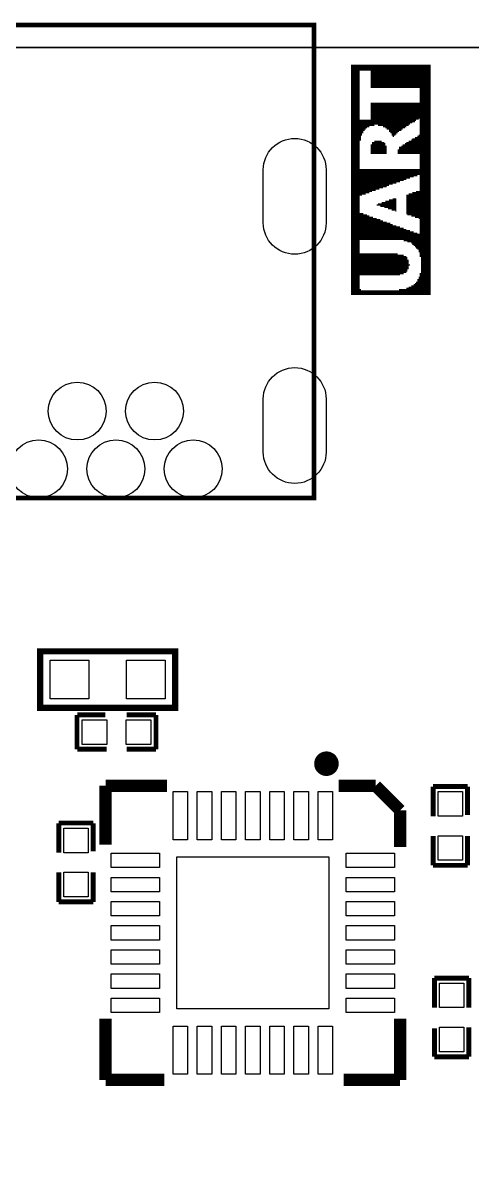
# Model space of a CAD drawing. Extents: x -92 to 136, y -31 to 80.
# Drawn here: x 78.92 to 88.22, y 56.84 to 80.33 of the extents above; entities that cross this region are included whole.
import ezdxf

# ---------------------------------------------------------------- set-up
doc = ezdxf.new("R2010")
doc.units = 0
for name, color, linetype in [('BG_OUTLINE', 254, 'CONTINUOUS'), ('BG_SILKSCREEN_TOP', 85, 'CONTINUOUS'), ('PG_SILKSCREEN_TOP', 85, 'CONTINUOUS'), ('PIN_TOP', 1, 'CONTINUOUS')]:
    doc.layers.add(name, color=color, linetype=linetype)

msp = doc.modelspace()

# ---------------------------------------------------------------- linework, layer by layer
at = {"layer": 'BG_OUTLINE'}
msp.add_lwpolyline([(-91.76512, 79.8195), (98.22688, 79.8195)], dxfattribs=at)
msp.add_lwpolyline([(-33.16224, -31.3309), (37.0459, -31.3309), (37.5539, -30.8229), (37.5539, -18.53438), (40.2971, -18.53438), (40.2971, -28.00858), (40.66794, -28.37942), (51.6001, -28.37942), (52.9971, -25.9588), (52.9971, -23.37562), (49.0347, -23.37562, -0.999788), (49.0347, -18.5801), (98.22688, -18.5801), (130.23596, -18.5801), (134.0485, -18.5801), (134.0485, 79.8195), (130.23596, 79.8195), (98.22688, 79.8195), (-91.76512, 79.8195)], format="xyb", dxfattribs=at)
at = {"layer": 'BG_SILKSCREEN_TOP', "const_width": 0.0254}
for points in [[(85.725, 74.68616), (85.725, 79.46136)], [(85.7504, 74.68616), (85.7504, 79.46136)], [(85.7758, 74.68616), (85.7758, 79.46136)], [(85.8012, 74.68616), (85.8012, 79.46136)], [(85.8266, 74.68616), (85.8266, 79.46136)], [(85.852, 74.68616), (85.852, 79.46136)], [(85.8774, 74.68616), (85.8774, 79.46136)], [(85.9028, 79.33436), (85.9028, 79.46136)], [(85.9282, 79.33436), (85.9282, 79.46136)], [(85.9536, 79.33436), (85.9536, 79.46136)], [(85.979, 79.33436), (85.979, 79.46136)], [(86.0044, 79.33436), (86.0044, 79.46136)], [(86.0298, 79.33436), (86.0298, 79.46136)], [(86.0552, 79.33436), (86.0552, 79.46136)], [(86.0806, 79.33436), (86.0806, 79.46136)], [(86.106, 79.33436), (86.106, 79.46136)], [(86.1314, 78.97876), (86.1314, 79.46136)], [(86.1568, 78.97876), (86.1568, 79.46136)], [(86.1822, 78.97876), (86.1822, 79.46136)], [(86.2076, 78.97876), (86.2076, 79.46136)], [(86.233, 78.97876), (86.233, 79.46136)], [(86.2584, 78.97876), (86.2584, 79.46136)], [(86.2838, 78.97876), (86.2838, 79.46136)], [(86.3092, 78.97876), (86.3092, 79.46136)], [(86.3346, 78.97876), (86.3346, 79.46136)], [(86.36, 78.97876), (86.36, 79.46136)], [(86.3854, 78.97876), (86.3854, 79.46136)], [(86.4108, 78.97876), (86.4108, 79.46136)], [(86.4362, 78.97876), (86.4362, 79.46136)], [(86.4616, 78.97876), (86.4616, 79.46136)], [(86.487, 78.97876), (86.487, 79.46136)], [(86.5124, 78.97876), (86.5124, 79.46136)], [(86.5378, 78.97876), (86.5378, 79.46136)], [(86.5632, 78.97876), (86.5632, 79.46136)], [(86.5886, 78.97876), (86.5886, 79.46136)], [(86.614, 78.97876), (86.614, 79.46136)], [(86.6394, 78.97876), (86.6394, 79.46136)], [(86.6648, 78.97876), (86.6648, 79.46136)], [(86.6902, 78.97876), (86.6902, 79.46136)], [(86.7156, 78.97876), (86.7156, 79.46136)], [(86.741, 78.97876), (86.741, 79.46136)], [(86.7664, 78.97876), (86.7664, 79.46136)], [(86.7918, 78.97876), (86.7918, 79.46136)], [(86.8172, 78.97876), (86.8172, 79.46136)], [(86.8426, 78.97876), (86.8426, 79.46136)], [(86.868, 78.97876), (86.868, 79.46136)], [(86.8934, 78.97876), (86.8934, 79.46136)], [(86.9188, 78.97876), (86.9188, 79.46136)], [(86.9442, 78.97876), (86.9442, 79.46136)], [(86.9696, 78.97876), (86.9696, 79.46136)], [(86.995, 78.97876), (86.995, 79.46136)], [(87.0204, 78.97876), (87.0204, 79.46136)], [(87.0458, 78.97876), (87.0458, 79.46136)], [(87.0712, 78.97876), (87.0712, 79.46136)], [(87.0966, 78.97876), (87.0966, 79.46136)], [(87.122, 78.97876), (87.122, 79.46136)], [(87.1474, 75.47356), (87.1474, 79.46136)], [(87.1728, 74.68616), (87.1728, 79.46136)], [(87.1982, 74.68616), (87.1982, 79.46136)], [(87.2236, 74.68616), (87.2236, 79.46136)], [(87.249, 74.68616), (87.249, 79.46136)], [(87.2744, 74.68616), (87.2744, 79.46136)], [(87.2998, 74.68616), (87.2998, 79.46136)], [(87.3252, 74.68616), (87.3252, 79.46136)], [(87.3506, 74.68616), (87.3506, 79.46136)], [(86.1314, 78.19136), (86.1314, 78.67396)], [(86.1568, 78.19136), (86.1568, 78.67396)], [(86.1822, 78.19136), (86.1822, 78.67396)], [(86.2076, 78.21676), (86.2076, 78.67396)], [(86.233, 78.21676), (86.233, 78.67396)], [(86.2584, 78.21676), (86.2584, 78.67396)], [(86.2838, 78.19136), (86.2838, 78.67396)], [(86.3092, 78.19136), (86.3092, 78.67396)], [(86.3346, 78.19136), (86.3346, 78.67396)], [(86.36, 78.19136), (86.36, 78.67396)], [(86.3854, 78.16596), (86.3854, 78.67396)], [(86.4108, 78.16596), (86.4108, 78.67396)], [(86.4362, 78.14056), (86.4362, 78.67396)], [(86.4616, 78.11516), (86.4616, 78.67396)], [(86.487, 78.11516), (86.487, 78.67396)], [(86.5124, 78.06436), (86.5124, 78.67396)], [(86.5378, 78.03896), (86.5378, 78.67396)], [(86.5632, 77.98816), (86.5632, 78.67396)], [(86.5886, 77.96276), (86.5886, 78.67396)], [(86.614, 77.98816), (86.614, 78.67396)], [(86.6394, 78.01356), (86.6394, 78.67396)], [(86.6648, 78.03896), (86.6648, 78.67396)], [(86.6902, 78.06436), (86.6902, 78.67396)], [(86.7156, 78.08976), (86.7156, 78.67396)], [(86.741, 78.08976), (86.741, 78.67396)], [(86.7664, 78.11516), (86.7664, 78.67396)], [(86.7918, 78.14056), (86.7918, 78.67396)], [(86.8172, 78.14056), (86.8172, 78.67396)], [(86.8426, 78.16596), (86.8426, 78.67396)], [(86.868, 78.19136), (86.868, 78.67396)], [(86.8934, 78.19136), (86.8934, 78.67396)], [(86.9188, 78.21676), (86.9188, 78.67396)], [(86.9442, 78.24216), (86.9442, 78.67396)], [(86.9696, 78.24216), (86.9696, 78.67396)], [(86.995, 78.26756), (86.995, 78.67396)], [(87.0204, 78.26756), (87.0204, 78.67396)], [(87.0458, 78.29296), (87.0458, 78.67396)], [(87.0712, 78.31836), (87.0712, 78.67396)], [(87.0966, 78.31836), (87.0966, 78.67396)], [(87.122, 78.34376), (87.122, 78.67396)], [(85.9028, 77.88656), (85.9028, 78.31836)], [(85.9282, 77.98816), (85.9282, 78.31836)], [(85.9536, 78.03896), (85.9536, 78.31836)], [(85.979, 78.08976), (85.979, 78.31836)], [(86.0044, 78.11516), (86.0044, 78.31836)], [(86.0298, 78.14056), (86.0298, 78.31836)], [(86.0552, 78.16596), (86.0552, 78.31836)], [(86.0806, 78.16596), (86.0806, 78.31836)], [(86.106, 78.19136), (86.106, 78.31836)], [(87.0966, 77.60716), (87.0966, 77.98816)], [(87.122, 77.60716), (87.122, 78.01356)], [(86.1314, 77.60716), (86.1314, 77.81036)], [(86.1568, 77.60716), (86.1568, 77.86116)], [(86.1822, 77.60716), (86.1822, 77.86116)], [(86.2076, 77.60716), (86.2076, 77.88656)], [(86.233, 77.60716), (86.233, 77.88656)], [(86.2584, 77.60716), (86.2584, 77.88656)], [(86.2838, 77.60716), (86.2838, 77.88656)], [(86.3092, 77.60716), (86.3092, 77.88656)], [(86.3346, 77.60716), (86.3346, 77.88656)], [(86.36, 77.60716), (86.36, 77.86116)], [(86.3854, 77.60716), (86.3854, 77.86116)], [(86.4108, 77.60716), (86.4108, 77.83576)], [(86.4362, 77.60716), (86.4362, 77.78496)], [(86.7156, 77.60716), (86.7156, 77.75956)], [(86.741, 77.60716), (86.741, 77.75956)], [(86.7664, 77.60716), (86.7664, 77.78496)], [(86.7918, 77.60716), (86.7918, 77.81036)], [(86.8172, 77.60716), (86.8172, 77.81036)], [(86.8426, 77.60716), (86.8426, 77.83576)], [(86.868, 77.60716), (86.868, 77.86116)], [(86.8934, 77.60716), (86.8934, 77.86116)], [(86.9188, 77.60716), (86.9188, 77.88656)], [(86.9442, 77.60716), (86.9442, 77.88656)], [(86.9696, 77.60716), (86.9696, 77.91196)], [(86.995, 77.60716), (86.995, 77.93736)], [(87.0204, 77.60716), (87.0204, 77.93736)], [(87.0458, 77.60716), (87.0458, 77.96276)], [(87.0712, 77.60716), (87.0712, 77.96276)], [(86.6902, 77.60716), (86.6902, 77.70876)], [(85.9028, 76.74356), (85.9028, 77.30236)], [(85.9282, 76.74356), (85.9282, 77.30236)], [(85.9536, 76.76896), (85.9536, 77.30236)], [(85.979, 76.76896), (85.979, 77.30236)], [(86.0044, 76.76896), (86.0044, 77.30236)], [(86.0298, 76.79436), (86.0298, 77.30236)], [(86.0552, 76.79436), (86.0552, 77.30236)], [(86.0806, 76.79436), (86.0806, 77.30236)], [(86.106, 76.81976), (86.106, 77.30236)], [(86.1314, 76.81976), (86.1314, 77.30236)], [(86.1568, 76.84516), (86.1568, 77.30236)], [(86.1822, 76.84516), (86.1822, 77.30236)], [(86.2076, 76.84516), (86.2076, 77.30236)], [(86.233, 76.87056), (86.233, 77.30236)], [(86.2584, 76.87056), (86.2584, 77.30236)], [(86.2838, 76.87056), (86.2838, 77.30236)], [(86.3092, 76.89596), (86.3092, 77.30236)], [(86.3346, 76.89596), (86.3346, 77.30236)], [(86.36, 76.89596), (86.36, 77.30236)], [(86.3854, 76.92136), (86.3854, 77.30236)], [(86.4108, 76.92136), (86.4108, 77.30236)], [(86.4362, 76.92136), (86.4362, 77.30236)], [(86.4616, 76.94676), (86.4616, 77.30236)], [(86.487, 76.94676), (86.487, 77.30236)], [(86.5124, 76.97216), (86.5124, 77.30236)], [(86.5378, 76.97216), (86.5378, 77.30236)], [(86.5632, 76.97216), (86.5632, 77.30236)], [(86.5886, 76.99756), (86.5886, 77.30236)], [(86.614, 76.99756), (86.614, 77.30236)], [(86.6394, 76.99756), (86.6394, 77.30236)], [(86.6648, 77.02296), (86.6648, 77.30236)], [(86.6902, 77.02296), (86.6902, 77.30236)], [(86.7156, 77.02296), (86.7156, 77.30236)], [(86.741, 77.04836), (86.741, 77.30236)], [(86.7664, 77.04836), (86.7664, 77.30236)], [(86.7918, 77.04836), (86.7918, 77.30236)], [(86.8172, 77.07376), (86.8172, 77.30236)], [(86.8426, 77.07376), (86.8426, 77.30236)], [(86.868, 77.09916), (86.868, 77.30236)], [(86.8934, 77.09916), (86.8934, 77.30236)], [(86.9188, 77.09916), (86.9188, 77.30236)], [(86.9442, 77.12456), (86.9442, 77.30236)], [(86.9696, 77.12456), (86.9696, 77.30236)], [(86.995, 77.12456), (86.995, 77.30236)], [(87.0204, 77.14996), (87.0204, 77.30236)], [(87.0458, 77.14996), (87.0458, 77.30236)], [(87.0712, 77.14996), (87.0712, 77.30236)], [(87.0966, 77.17536), (87.0966, 77.30236)], [(87.122, 77.17536), (87.122, 77.30236)], [(86.995, 76.31176), (86.995, 76.81976)], [(87.0204, 76.31176), (87.0204, 76.81976)], [(87.0458, 76.28636), (87.0458, 76.81976)], [(87.0712, 76.28636), (87.0712, 76.84516)], [(87.0966, 76.28636), (87.0966, 76.84516)], [(87.122, 76.26096), (87.122, 76.84516)], [(86.2838, 76.54036), (86.2838, 76.59116)], [(86.3092, 76.54036), (86.3092, 76.59116)], [(86.3346, 76.51496), (86.3346, 76.59116)], [(86.36, 76.51496), (86.36, 76.61656)], [(86.3854, 76.51496), (86.3854, 76.61656)], [(86.4108, 76.48956), (86.4108, 76.61656)], [(86.4362, 76.48956), (86.4362, 76.64196)], [(86.4616, 76.48956), (86.4616, 76.64196)], [(86.487, 76.46416), (86.487, 76.64196)], [(86.5124, 76.46416), (86.5124, 76.66736)], [(86.5378, 76.46416), (86.5378, 76.66736)], [(86.5632, 76.43876), (86.5632, 76.66736)], [(86.5886, 76.43876), (86.5886, 76.69276)], [(86.614, 76.43876), (86.614, 76.69276)], [(86.6394, 76.41336), (86.6394, 76.69276)], [(86.868, 76.36256), (86.868, 76.76896)], [(86.8934, 76.33716), (86.8934, 76.76896)], [(86.9188, 76.33716), (86.9188, 76.79436)], [(86.9442, 76.33716), (86.9442, 76.79436)], [(86.9696, 76.31176), (86.9696, 76.79436)], [(85.9028, 75.82916), (85.9028, 76.38796)], [(85.9282, 75.82916), (85.9282, 76.38796)], [(85.9536, 75.82916), (85.9536, 76.38796)], [(85.979, 75.82916), (85.979, 76.36256)], [(86.0044, 75.82916), (86.0044, 76.36256)], [(86.0298, 75.82916), (86.0298, 76.36256)], [(86.0552, 75.82916), (86.0552, 76.33716)], [(86.0806, 75.82916), (86.0806, 76.33716)], [(86.2584, 76.54036), (86.2584, 76.56576)], [(86.106, 75.82916), (86.106, 76.31176)], [(86.1314, 75.82916), (86.1314, 76.31176)], [(86.1568, 75.82916), (86.1568, 76.31176)], [(86.1822, 75.82916), (86.1822, 76.28636)], [(86.2076, 75.82916), (86.2076, 76.28636)], [(86.233, 75.82916), (86.233, 76.28636)], [(86.2584, 75.82916), (86.2584, 76.26096)], [(86.2838, 75.82916), (86.2838, 76.26096)], [(86.3092, 75.82916), (86.3092, 76.26096)], [(86.3346, 75.82916), (86.3346, 76.23556)], [(86.36, 75.82916), (86.36, 76.23556)], [(86.3854, 75.82916), (86.3854, 76.21016)], [(86.4108, 75.82916), (86.4108, 76.21016)], [(86.4362, 75.82916), (86.4362, 76.21016)], [(86.4616, 75.82916), (86.4616, 76.18476)], [(86.487, 75.82916), (86.487, 76.18476)], [(86.5124, 75.82916), (86.5124, 76.18476)], [(86.5378, 75.82916), (86.5378, 76.15936)], [(86.5632, 75.82916), (86.5632, 76.15936)], [(86.5886, 75.82916), (86.5886, 76.13396)], [(86.614, 75.82916), (86.614, 76.13396)], [(86.6394, 75.82916), (86.6394, 76.13396)], [(86.6648, 75.82916), (86.6648, 76.10856)], [(86.6902, 75.82916), (86.6902, 76.10856)], [(86.7156, 75.82916), (86.7156, 76.10856)], [(86.741, 75.82916), (86.741, 76.08316)], [(86.7664, 75.82916), (86.7664, 76.08316)], [(86.7918, 75.82916), (86.7918, 76.08316)], [(86.8172, 75.80376), (86.8172, 76.05776)], [(86.8426, 75.80376), (86.8426, 76.05776)], [(86.868, 75.80376), (86.868, 76.03236)], [(86.8934, 75.77836), (86.8934, 76.03236)], [(86.9188, 75.77836), (86.9188, 76.03236)], [(86.9442, 75.77836), (86.9442, 76.00696)], [(86.9696, 75.75296), (86.9696, 76.00696)], [(86.995, 75.72756), (86.995, 76.00696)], [(87.0204, 75.70216), (87.0204, 75.98156)], [(87.0458, 75.67676), (87.0458, 75.98156)], [(87.0712, 75.65136), (87.0712, 75.98156)], [(87.0966, 75.62596), (87.0966, 75.95616)], [(87.122, 75.57516), (87.122, 75.95616)], [(85.9028, 75.09256), (85.9028, 75.54976)], [(85.9282, 75.09256), (85.9282, 75.54976)], [(85.9536, 75.09256), (85.9536, 75.54976)], [(85.979, 75.09256), (85.979, 75.54976)], [(86.0044, 75.09256), (86.0044, 75.54976)], [(86.0298, 75.09256), (86.0298, 75.54976)], [(86.0552, 75.09256), (86.0552, 75.54976)], [(86.0806, 75.09256), (86.0806, 75.54976)], [(86.106, 75.09256), (86.106, 75.54976)], [(86.1314, 75.09256), (86.1314, 75.54976)], [(86.1568, 75.09256), (86.1568, 75.54976)], [(86.1822, 75.09256), (86.1822, 75.54976)], [(86.2076, 75.09256), (86.2076, 75.54976)], [(86.233, 75.09256), (86.233, 75.54976)], [(86.2584, 75.09256), (86.2584, 75.54976)], [(86.2838, 75.09256), (86.2838, 75.54976)], [(86.3092, 75.09256), (86.3092, 75.54976)], [(86.3346, 75.09256), (86.3346, 75.54976)], [(86.36, 75.09256), (86.36, 75.54976)], [(86.3854, 75.09256), (86.3854, 75.54976)], [(86.4108, 75.09256), (86.4108, 75.54976)], [(86.4362, 75.09256), (86.4362, 75.54976)], [(86.4616, 75.09256), (86.4616, 75.54976)], [(86.487, 75.09256), (86.487, 75.54976)], [(86.5124, 75.09256), (86.5124, 75.54976)], [(86.5378, 75.09256), (86.5378, 75.54976)], [(86.5632, 75.09256), (86.5632, 75.54976)], [(86.5886, 75.09256), (86.5886, 75.54976)], [(86.614, 75.09256), (86.614, 75.54976)], [(86.6394, 75.09256), (86.6394, 75.54976)], [(86.6648, 75.09256), (86.6648, 75.54976)], [(86.6902, 75.09256), (86.6902, 75.52436)], [(86.7156, 75.09256), (86.7156, 75.52436)], [(86.741, 75.11796), (86.741, 75.52436)], [(86.7664, 75.11796), (86.7664, 75.52436)], [(86.7918, 75.11796), (86.7918, 75.52436)], [(86.8172, 75.14336), (86.8172, 75.49896)], [(86.8426, 75.14336), (86.8426, 75.49896)], [(86.868, 75.16876), (86.868, 75.47356)], [(86.8934, 75.21956), (86.8934, 75.42276)], [(86.9188, 75.29576), (86.9188, 75.32116)], [(87.0458, 74.68616), (87.0458, 74.94016)], [(87.0712, 74.68616), (87.0712, 74.96556)], [(87.0966, 74.68616), (87.0966, 75.01636)], [(87.122, 74.68616), (87.122, 75.06716)], [(87.1474, 74.68616), (87.1474, 75.14336)], [(85.9028, 74.68616), (85.9028, 74.81316)], [(85.9282, 74.68616), (85.9282, 74.78776)], [(85.9536, 74.68616), (85.9536, 74.78776)], [(85.979, 74.68616), (85.979, 74.78776)], [(86.0044, 74.68616), (86.0044, 74.78776)], [(86.0298, 74.68616), (86.0298, 74.78776)], [(86.0552, 74.68616), (86.0552, 74.78776)], [(86.0806, 74.68616), (86.0806, 74.78776)], [(86.106, 74.68616), (86.106, 74.78776)], [(86.1314, 74.68616), (86.1314, 74.78776)], [(86.1568, 74.68616), (86.1568, 74.78776)], [(86.1822, 74.68616), (86.1822, 74.78776)], [(86.2076, 74.68616), (86.2076, 74.78776)], [(86.233, 74.68616), (86.233, 74.78776)], [(86.2584, 74.68616), (86.2584, 74.78776)], [(86.2838, 74.68616), (86.2838, 74.78776)], [(86.3092, 74.68616), (86.3092, 74.78776)], [(86.3346, 74.68616), (86.3346, 74.78776)], [(86.36, 74.68616), (86.36, 74.78776)], [(86.3854, 74.68616), (86.3854, 74.78776)], [(86.4108, 74.68616), (86.4108, 74.78776)], [(86.4362, 74.68616), (86.4362, 74.78776)], [(86.4616, 74.68616), (86.4616, 74.78776)], [(86.487, 74.68616), (86.487, 74.78776)], [(86.5124, 74.68616), (86.5124, 74.78776)], [(86.5378, 74.68616), (86.5378, 74.78776)], [(86.5632, 74.68616), (86.5632, 74.78776)], [(86.5886, 74.68616), (86.5886, 74.78776)], [(86.614, 74.68616), (86.614, 74.78776)], [(86.6394, 74.68616), (86.6394, 74.78776)], [(86.6648, 74.68616), (86.6648, 74.78776)], [(86.6902, 74.68616), (86.6902, 74.78776)], [(86.7156, 74.68616), (86.7156, 74.81316)], [(86.741, 74.68616), (86.741, 74.81316)], [(86.7664, 74.68616), (86.7664, 74.81316)], [(86.7918, 74.68616), (86.7918, 74.81316)], [(86.8172, 74.68616), (86.8172, 74.81316)], [(86.8426, 74.68616), (86.8426, 74.81316)], [(86.868, 74.68616), (86.868, 74.83856)], [(86.8934, 74.68616), (86.8934, 74.83856)], [(86.9188, 74.68616), (86.9188, 74.86396)], [(86.9442, 74.68616), (86.9442, 74.86396)], [(86.9696, 74.68616), (86.9696, 74.88936)], [(86.995, 74.68616), (86.995, 74.88936)], [(87.0204, 74.68616), (87.0204, 74.91476)]]:
    msp.add_lwpolyline(points, dxfattribs=at)
at = {"layer": 'PG_SILKSCREEN_TOP'}
for points, const_width in [([(84.94776, 70.48246), (76.7461, 70.48246), (76.7461, 80.28178), (84.94776, 80.28178), (84.94776, 70.48246)], 0.09906), ([(79.27848, 67.30238), (82.07248, 67.30238), (82.07248, 66.13398), (79.27848, 66.13398), (79.27848, 67.30238)], 0.127), ([(80.04048, 65.27546), (80.04048, 65.98666)], 0.1016), ([(80.04556, 65.98666), (80.62976, 65.98666)], 0.1016), ([(81.67624, 65.98666), (81.06664, 65.98666)], 0.1016), ([(81.67624, 65.27546), (81.67624, 65.98666)], 0.1016), ([(80.65516, 65.27546), (80.04556, 65.27546)], 0.1016), ([(81.67624, 65.27546), (81.06664, 65.27546)], 0.1016), ([(80.6323, 64.51854), (80.6323, 63.29934)], 0.254), ([(81.9023, 64.51854), (80.6323, 64.51854)], 0.254), ([(85.4583, 64.51854), (86.2203, 64.51854)], 0.254), ([(86.2203, 64.51854), (86.7283, 64.01054)], 0.254), ([(87.41156, 64.5033), (88.12276, 64.5033)], 0.1016), ([(87.41156, 63.88862), (87.41156, 64.49822)], 0.1016), ([(88.12276, 64.49822), (88.12276, 63.91402)], 0.1016), ([(86.7283, 64.01054), (86.7283, 63.24854)], 0.254), ([(79.66456, 63.74638), (80.37576, 63.74638)], 0.1016), ([(79.66456, 63.1317), (79.66456, 63.7413)], 0.1016), ([(80.37576, 63.7413), (80.37576, 63.1571)], 0.1016), ([(87.41156, 62.87008), (87.41156, 63.47968)], 0.1016), ([(88.12276, 62.87008), (88.12276, 63.47968)], 0.1016), ([(79.66456, 62.11316), (79.66456, 62.72276)], 0.1016), ([(80.37576, 62.11316), (80.37576, 62.72276)], 0.1016), ([(87.41156, 62.87008), (88.12276, 62.87008)], 0.1016), ([(79.66456, 62.11316), (80.37576, 62.11316)], 0.1016), ([(87.4395, 60.53328), (87.4395, 59.92368)], 0.1016), ([(88.1507, 60.53328), (87.4395, 60.53328)], 0.1016), ([(88.1507, 60.53328), (88.1507, 59.92368)], 0.1016), ([(80.6323, 59.69254), (80.6323, 58.42254)], 0.254), ([(86.7283, 59.69254), (86.7283, 58.42254)], 0.254), ([(87.4395, 58.90514), (87.4395, 59.48934)], 0.1016), ([(88.1507, 59.51474), (88.1507, 58.90514)], 0.1016), ([(88.1507, 58.90006), (87.4395, 58.90006)], 0.1016), ([(80.6323, 58.42254), (81.8515, 58.42254)], 0.254), ([(86.7283, 58.42254), (85.5599, 58.42254)], 0.254)]:
    msp.add_lwpolyline(points, dxfattribs=dict(at, const_width=const_width))
at = {"layer": 'PG_SILKSCREEN_TOP', "const_width": 0.254}
msp.add_lwpolyline([(85.330538, 64.975994, 1), (85.07603, 64.975994, 1), (85.330538, 64.975994)], format="xyb", dxfattribs=at)
at = {"layer": 'PIN_TOP'}
for points in [[(83.8962, 76.18349), (83.8962, 77.28331, -1), (85.19668, 77.28331), (85.19668, 76.18349, -1)], [(83.8962, 71.43369), (83.8962, 72.53351, -1), (85.19668, 72.53351), (85.19668, 71.43369, -1)]]:
    msp.add_lwpolyline(points, format="xyb", close=True, dxfattribs=at)
for points in [[(80.28813, 67.11823), (80.28813, 66.31813), (79.48803, 66.31813), (79.48803, 67.11823)], [(81.86293, 67.11823), (81.86293, 66.31813), (81.06283, 66.31813), (81.06283, 67.11823)], [(80.65516, 65.88506), (80.65516, 65.37706), (80.14716, 65.37706), (80.14716, 65.88506)], [(81.56956, 65.88506), (81.56956, 65.37706), (81.06156, 65.37706), (81.06156, 65.88506)], [(82.0293, 64.4017), (82.32902, 64.4017), (82.32902, 63.40094), (82.0293, 63.40094)], [(82.52968, 64.4017), (82.8294, 64.4017), (82.8294, 63.40094), (82.52968, 63.40094)], [(83.03006, 64.4017), (83.32978, 64.4017), (83.32978, 63.40094), (83.03006, 63.40094)], [(83.53044, 64.4017), (83.83016, 64.4017), (83.83016, 63.40094), (83.53044, 63.40094)], [(84.03082, 64.4017), (84.33054, 64.4017), (84.33054, 63.40094), (84.03082, 63.40094)], [(84.5312, 64.4017), (84.83092, 64.4017), (84.83092, 63.40094), (84.5312, 63.40094)], [(85.03158, 64.4017), (85.3313, 64.4017), (85.3313, 63.40094), (85.03158, 63.40094)], [(88.02116, 63.88862), (87.51316, 63.88862), (87.51316, 64.39662), (88.02116, 64.39662)], [(80.27416, 63.1317), (79.76616, 63.1317), (79.76616, 63.6397), (80.27416, 63.6397)], [(88.02116, 62.97422), (87.51316, 62.97422), (87.51316, 63.48222), (88.02116, 63.48222)], [(80.74914, 63.12154), (81.7499, 63.12154), (81.7499, 62.82182), (80.74914, 62.82182)], [(82.1055, 63.04534), (85.2551, 63.04534), (85.2551, 59.89574), (82.1055, 59.89574)], [(85.6107, 63.12154), (86.61146, 63.12154), (86.61146, 62.82182), (85.6107, 62.82182)], [(80.27416, 62.2173), (79.76616, 62.2173), (79.76616, 62.7253), (80.27416, 62.7253)], [(80.74914, 62.62116), (81.7499, 62.62116), (81.7499, 62.32144), (80.74914, 62.32144)], [(85.6107, 62.62116), (86.61146, 62.62116), (86.61146, 62.32144), (85.6107, 62.32144)], [(80.74914, 62.12078), (81.7499, 62.12078), (81.7499, 61.82106), (80.74914, 61.82106)], [(85.6107, 62.12078), (86.61146, 62.12078), (86.61146, 61.82106), (85.6107, 61.82106)], [(80.74914, 61.6204), (81.7499, 61.6204), (81.7499, 61.32068), (80.74914, 61.32068)], [(85.6107, 61.6204), (86.61146, 61.6204), (86.61146, 61.32068), (85.6107, 61.32068)], [(80.74914, 61.12002), (81.7499, 61.12002), (81.7499, 60.8203), (80.74914, 60.8203)], [(85.6107, 61.12002), (86.61146, 61.12002), (86.61146, 60.8203), (85.6107, 60.8203)], [(80.74914, 60.61964), (81.7499, 60.61964), (81.7499, 60.31992), (80.74914, 60.31992)], [(85.6107, 60.61964), (86.61146, 60.61964), (86.61146, 60.31992), (85.6107, 60.31992)], [(87.5411, 60.42914), (88.0491, 60.42914), (88.0491, 59.92114), (87.5411, 59.92114)], [(80.74914, 60.11926), (81.7499, 60.11926), (81.7499, 59.81954), (80.74914, 59.81954)], [(85.6107, 60.11926), (86.61146, 60.11926), (86.61146, 59.81954), (85.6107, 59.81954)], [(82.0293, 59.54014), (82.32902, 59.54014), (82.32902, 58.53938), (82.0293, 58.53938)], [(82.52968, 59.54014), (82.8294, 59.54014), (82.8294, 58.53938), (82.52968, 58.53938)], [(83.03006, 59.54014), (83.32978, 59.54014), (83.32978, 58.53938), (83.03006, 58.53938)], [(83.53044, 59.54014), (83.83016, 59.54014), (83.83016, 58.53938), (83.53044, 58.53938)], [(84.03082, 59.54014), (84.33054, 59.54014), (84.33054, 58.53938), (84.03082, 58.53938)], [(84.5312, 59.54014), (84.83092, 59.54014), (84.83092, 58.53938), (84.5312, 58.53938)], [(85.03158, 59.54014), (85.3313, 59.54014), (85.3313, 58.53938), (85.03158, 58.53938)], [(87.5411, 59.51474), (88.0491, 59.51474), (88.0491, 59.00674), (87.5411, 59.00674)]]:
    msp.add_lwpolyline(points, close=True, dxfattribs=at)
for centre in [(80.04556, 72.28332), (81.64576, 72.28332), (79.24546, 71.08444), (80.84566, 71.08444), (82.44586, 71.08444)]:
    msp.add_circle(centre, 0.59944, dxfattribs=at)

doc.saveas('drawing.dxf')
